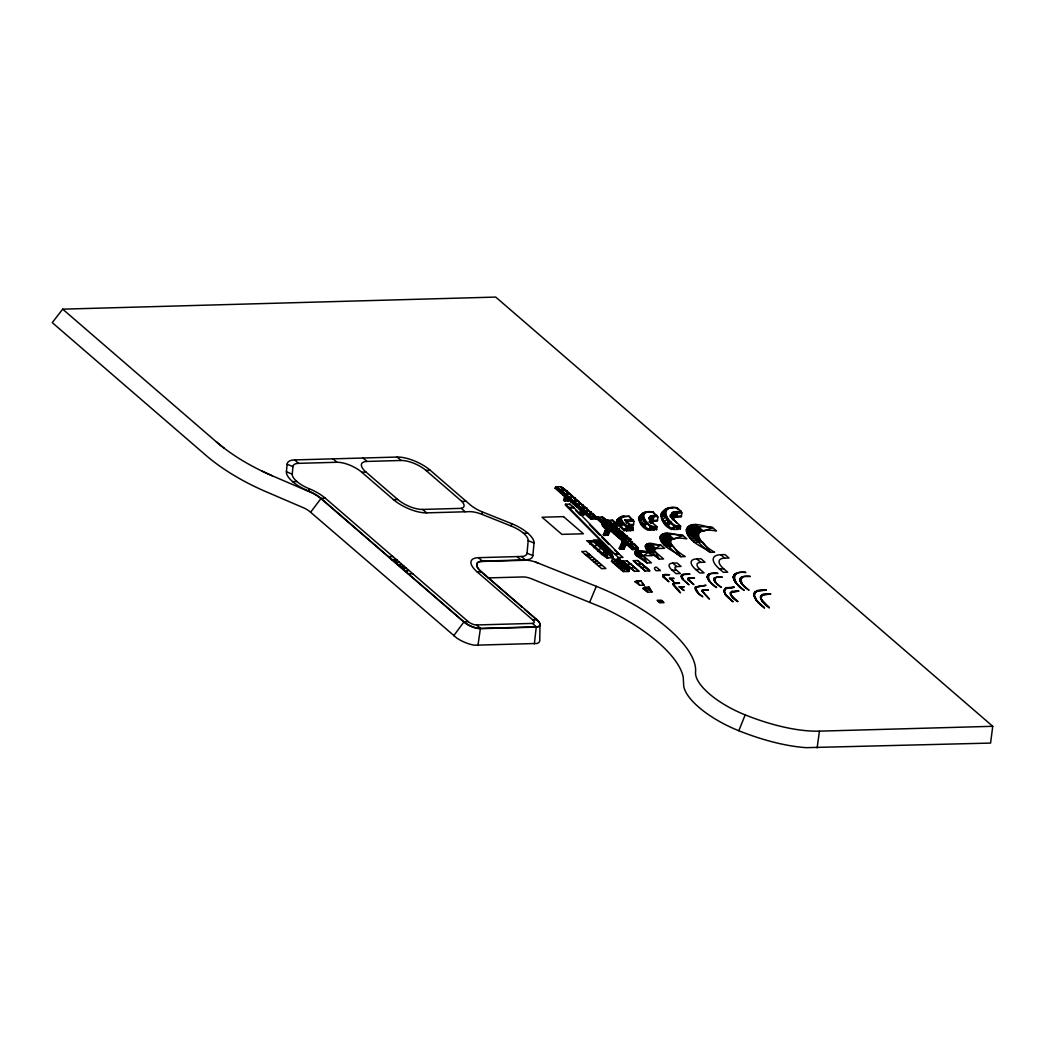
<?xml version="1.0" encoding="UTF-8"?>
<svg xmlns="http://www.w3.org/2000/svg" width="1045" height="1045" viewBox="0 0 1045 1045"><rect width="100%" height="100%" fill="white"/><g stroke="black" fill="none" stroke-linecap="round" stroke-linejoin="round"><path stroke-width="1.5" d="M672.575 518.96L672.601 515.094L673.842 513.787L681.836 512.821L681.353 516.883L674.613 517.379L672.379 519.731M539.991 624.936L539.756 640.637A19.084 7.21 24.7 0 1 537.052 643.459L474.508 645.209A19.084 7.21 24.7 0 1 456.926 638.168L309.385 511.201A12.671 4.794 24.7 0 0 303.899 507.961L265.626 491.529A102.554 38.743 24.7 0 1 206.074 455.463L52.25 322.631L62.687 309.163L495.722 297.08L992.75 726.301L990.582 743.073L806.178 747.658A118.503 44.778 24.7 0 1 738.815 730.742A62.426 23.591 24.7 0 1 683.757 686.447L683.234 677.238A105.78 39.971 24.7 0 0 602.625 607.628L531.487 578.773A12.684 4.794 24.7 0 0 523.088 576.944L488.08 577.911M673.019 518.307L673.098 514.375L672 512.977L672.823 512.337L681.144 511.305L681.836 512.821M649.65 516.661L650.748 518.059L650.669 521.991L651.231 517.693L650.199 516.243C646.476 520.332 655.215 524.355 656.978 526.784L656.587 529.959L654.601 528.247M673.711 517.771L673.842 513.787L672.823 512.337M651.087 521.677L651.871 517.406L650.93 515.916L650.199 516.243M674.613 517.379L674.848 513.356L673.92 511.867M651.636 521.429L652.655 517.223L651.832 515.721L650.93 515.916M286.408 471.791L287.101 464.267A25.38 9.588 24.7 0 1 294.599 459.918L397.178 457.057A25.38 9.588 24.7 0 1 430.253 470.289L470.145 504.748A19.032 7.184 24.7 0 0 482.346 511.906L511.567 523.61A25.38 9.588 24.7 0 1 534.021 543.008L532.872 555.548A25.38 9.588 24.7 0 1 525.374 559.898L482.411 561.1L478.44 557.677A25.38 9.588 24.7 0 0 477.134 571.863L532.715 619.868L537.012 619.75A12.684 4.794 24.7 0 1 536.359 626.843L480.517 628.398A12.684 4.794 24.7 0 1 463.98 621.788L321.063 498.36A19.032 7.184 24.7 0 0 308.863 491.189A25.38 9.588 24.7 0 1 286.408 471.791L292.247 474.143A19.032 7.184 24.7 0 0 309.098 488.681A25.38 9.588 24.7 0 1 325.361 498.243L468.278 621.657A6.348 2.39 24.7 0 0 476.546 624.975L480.517 628.398M292.247 474.143L292.94 466.606A19.032 7.184 24.7 0 1 298.57 463.34L336.921 462.269A19.032 7.184 24.7 0 1 361.727 472.196L393.482 499.628A25.38 9.588 24.7 0 0 426.556 512.86L469.505 511.658A19.032 7.184 24.7 0 1 482.111 514.414L511.345 526.118A19.032 7.184 24.7 0 1 528.182 540.657L534.021 543.008M308.863 491.189L309.098 488.681M482.111 514.414L482.346 511.906M511.345 526.118L511.567 523.61M478.44 557.677L521.403 556.476A19.032 7.184 24.7 0 0 527.033 553.21L528.182 540.657M651.949 592.032L649.023 587.081L644.726 587.199L642.897 588.518L647.652 592.149L651.949 592.032L650.395 589.759L645.549 590.543L644.726 587.199M534.361 643.864L536.242 627.104A12.684 4.794 24.7 0 0 536.895 620.012L524.538 609.353M617.099 528.457L616.798 523.715L612.827 520.279L605.225 520.867L612.827 520.279M629.26 516.282L620.652 516.909L617.843 519.326L619.881 518.673L620.43 518.176L617.164 519.861L621.475 516.543L629.26 516.282L633.923 521.246L633.44 525.295L630.213 525.387M656.978 526.784L651.91 526.275L647.991 530.207C633.962 523.885 637.972 508.68 653.216 512.076L657.88 517.027L657.396 521.089L652.315 521.272M677.056 517.001L676.846 511.423L675.736 517.118L677.16 516.152L681.444 516.034M633.231 519.718L624.649 519.953L633.348 527.451L632.957 530.625L630.566 528.561M672 512.977C669.074 518.647 677.643 522.787 680.608 526.131L680.204 529.306L678.218 527.594M817.138 747.92L819.437 731.147L992.75 726.301M477.944 645.444L480.386 628.672A12.684 4.794 24.7 0 1 463.862 622.049L320.933 498.622A19.032 7.184 24.7 0 0 308.745 491.463L272.379 475.841A96.205 36.353 24.7 0 1 216.511 442.009L62.687 309.163M625.419 538.776L624.858 538.123L625.641 538.319M620.103 560.133L620.077 559.271L618.496 563.582M622.088 561.518L620.194 564.6L621.03 563.921M625.929 565.214L624.701 568.01L619.319 568.166L620.665 565.358M628.097 566.991L626.752 569.786L628.019 566.129M627.993 566.991L628.163 566.259L622.82 566.481C630.266 558.422 614.225 567.657 620.012 560.002M629.9 568.637L618.065 558.095L616.223 561.165L618.039 558.357L629.952 568.637L628.659 571.445L623.29 571.589L611.39 561.309L612.723 558.5L624.636 568.793L623.29 571.589M633.348 527.451L628.293 526.928L624.361 530.86L617.399 524.133L616.511 521.285L617.752 519.339M617.321 519.979L618.758 524.577L624.884 530.194M628.293 526.928C626.464 524.708 618.679 520.763 622.284 517.027M651.91 526.275C643.145 521.977 638.795 509.464 653.216 512.076M652.237 522.722L653.007 523.362C647.182 519.874 652.616 514.741 657.88 517.027M645.301 546.143C647.756 540.409 656.338 545.399 660.571 544.889L664.529 548.325L655.947 548.56L654.066 549.644L655.62 552.113L663.562 558.971L659.264 559.088C654.888 555.065 646.293 552.975 645.301 546.143L654.066 549.644M680.608 526.131L675.54 525.609L671.621 529.541C655.986 522.239 659.016 504.199 677.173 507.87L681.144 511.305M675.54 525.609C665.129 520.384 660.009 504.996 677.173 507.87M659.97 537.3C663.653 528.692 676.52 536.176 682.855 535.419L686.826 538.854C661.067 534.844 670.577 547.476 685.206 556.593L680.909 556.711C674.338 550.676 661.459 547.554 659.97 537.3L670.198 541.388M674.43 520.723L676.637 522.696L673.359 519.065L671.465 513.761M672.379 518.934L673.738 516.948L677.16 516.152L675.266 511.554M686.278 529.893C690.17 519.469 705.27 527.281 712.507 527.516L716.478 530.938C688.146 526.34 698.269 542.76 714.532 552.23L710.234 552.361C702.07 546.182 687.636 541.898 686.278 529.893L697.969 534.57M707.282 576.474L710.091 573.522L717.941 573.378C703.507 570.753 707.857 583.28 716.635 587.564L709.372 581.373L707.347 577.558L707.282 576.474L708.014 576.762M713.866 579.1L716.556 577.01L722.408 577.232C711.005 574.894 714.519 584.181 721.468 587.434L715.198 582.235L713.866 579.1L714.597 579.387M725.334 588.165L723.911 590.556L725.008 594.069L733.015 601.711L725.752 595.506L723.662 590.608L726.471 587.669L734.256 587.277L725.988 588.557L724.394 590.908L724.812 593.09L724.276 590.699L725.883 588.322L734.256 587.277M733.342 576.775C734.452 571.537 741.375 572.386 745.372 572.164L745.869 572.595C728.705 569.747 733.838 585.109 744.236 590.334L736.098 583.241L733.917 579.792L733.342 576.775L734.073 577.075M733.342 598.158C745.346 606.479 728.757 597.544 730.403 592.633L732.258 591.326L731.539 591.64M730.847 593.325L732.663 591.77L738.724 591.13L731.343 592.241L731.121 594.723L732.976 597.309L731.186 595.428L730.403 592.633M739.912 579.413L742.603 576.592L750.336 576.448C736.229 573.862 740.5 586.023 749.069 590.203L741.911 584.116L739.978 580.458L739.912 579.413L740.644 579.701M754.856 597.374L754.372 595.833L757.089 600.914L764.574 607.903L756.436 600.823L753.68 594.344L754.751 591.992L757.39 590.464L766.207 590.164L758.004 590.882L755.444 592.358L754.412 594.644L755.339 592.136L757.912 590.647L766.142 589.929M758.592 602.547C755.822 600.823 752.452 594.984 754.751 591.992M761.909 600.379L761.269 599.19L769.407 607.772L762.262 601.685L760.264 596.982L762.955 594.161L770.674 594.017L762.523 595.023L761.047 598.276L761.1 596.172L762.419 594.801L770.609 593.782M765.462 604.363C762.327 602.625 758.657 596.969 761.857 594.631M625.446 538.737L624.832 538.175L625.563 538.332M611.808 560.904L623.447 571.262M738.815 730.742L745.176 714.884A56.064 21.187 24.7 0 1 695.552 672.039A112.142 42.375 24.7 0 0 596.303 586.323L535.562 562.066M589.746 602.09L596.303 586.323M606.27 529.593L602.168 525.282L602.338 523.336M638.547 554.686L637.881 553.118L638.769 552.178L648.096 552.322L652.067 555.744L636.314 555.496C630.292 548.586 645.614 550.624 648.096 552.322L643.472 555.992L635.713 554.83L638.012 553.837L643.472 555.992L651.414 562.85L647.116 562.968L637.032 556.162L636.314 555.496L638.547 554.686L647.116 562.968L643.472 555.992L637.515 550.846M662.7 575.638L664.816 574.41L669.61 574.724L664.333 574.985L663.431 575.926L668.957 581.817L663.457 577.402L662.7 575.638L663.431 575.926M672.915 583.567L672.875 584.155C684.671 596.813 681.288 594.67 672.627 584.207L673.633 583.149L679.537 583.293L674.26 583.567L673.359 584.508L674.169 583.319L679.472 583.058M681.235 576.161L683.143 574.162L690.013 574.149L683.77 574.567L681.967 576.448L683.299 579.583L689.034 584.795L682.659 579.492L681.235 576.161L681.967 576.448M687.819 578.786L689.687 577.702L694.481 578.016L689.334 578.264L688.55 579.087L693.867 584.664L688.485 580.354L687.819 578.786L688.55 579.087M698.387 593.351C710.143 601.724 694.729 592.828 695.121 588.152L695.683 586.95C726.34 582.117 676.611 589.746 703.847 585.918M696.27 587.081C693.514 588.635 704.944 602.573 695.369 588.1L695.683 586.95M702.606 589.85L701.953 590.725C714.519 604.036 709.215 599.778 701.704 590.791L702.606 589.85L708.379 590.007L703.233 590.268L702.449 591.091L703.141 590.02L708.314 589.772M635.935 546.548L638.299 548.586L637.933 549.383L632.343 549.539L596.617 518.686L597.936 517.197L602.155 520.096L601.058 521.311L597.622 517.876L596.447 518.973L590.869 519.13L555.13 488.276L555.509 487.466L559.584 490.902L560.669 489.687L592.188 517.641L596.486 517.523L595.807 518.986M561.047 493.371L562.275 491.842M561.139 493.462L561.674 492.234M562.328 491.973L562.772 491.215L562.092 491.895M561.087 487.31L560.747 486.67L564.966 489.556L596.486 517.523L565.097 489.556L560.747 486.67L556.449 486.787L555.13 488.276M564.953 490.745L560.747 486.67L596.486 517.523L592.894 513.552L596.486 517.523L592.776 514.088L587.525 514.558L591.235 518.333L555.509 487.466M567.03 491.842L566.86 491.098L567.135 491.712M566.651 491.855L567.2 491.098M565.005 496.806L566.155 495.186M565.881 497.694L566.873 498.556L565.711 501.091L564.64 501.117L563.647 500.255L564.561 496.414M565.11 496.884L566.181 495.278M566.847 494.729L566.063 495.317M564.64 501.117L565.554 497.276M566.442 500.176L568.506 501.012L566.442 500.176L568.101 497.08L573.039 497.276M565.567 504.226L614.969 554.346L619.267 554.229L573.587 507.321L569.865 504.108L565.567 504.226L565.254 504.892L608.974 549.174L618.692 557.56L622.99 557.442L614.473 550.088M567.435 501.038L568.598 498.504M570.622 495.278L570.923 494.612M570.714 498.073L570.505 498.831M569.551 504.774L569.865 504.108M572.307 501.953L571.014 501.992L572.333 500.503M569.225 508.327L573.823 507.57L573.522 508.21M574.894 498.047L575.077 499.027M574.828 498.7L574.841 498.086M573.052 503.742L574.685 501.509L574.241 502.266M574.685 501.509L573.326 502.854M579.048 502.462L579.113 501.378L578.93 502.136M578.865 501.469L579.178 502.397M577.023 507.178L578.159 505.558M578.055 505.48L578.656 504.931L578.342 505.689M578.212 505.689L578.408 505.022M583.188 504.892L582.81 505.48M580.994 510.6L582.627 508.353L582.313 509.111M580.445 510.13L579.531 513.97L581.595 514.806L582.757 512.272M582.183 509.124L582.378 508.458M580.524 514.832L581.438 510.992M584.547 508.693L584.834 507.23L580.001 507.361L578.956 508.837L580.249 508.81M584.22 512.233L582.927 512.272L584.351 510.26M583.306 514.754L584.39 514.728L582.313 513.892L583.306 514.754L584.482 512.22M586.493 508.993L587.159 508.327L587.12 509.255M586.611 508.993L587.159 508.327M584.86 513.944L585.931 512.337M584.965 514.022L586.023 512.416M586.14 512.546L586.598 511.789M590.843 512.416L591.026 511.658L590.908 513.069M590.582 512.429L590.725 511.802M592.894 514.414L596.826 518.176L590.804 513.069M590.869 519.13L591.235 518.333M591.509 519.117L592.188 517.641L588.322 513.683L556.449 486.787L587.525 514.558L592.188 517.641L556.449 486.787L560.669 489.687M589.093 541.571L588.1 540.722L589.236 540.761M606.427 521.168L601.92 517.745L602.233 517.079L606.335 520.501L602.233 517.079L597.936 517.197L629.012 544.981L633.662 548.063L637.959 547.933L637.293 549.409M602.625 523.872L604.35 521.716L603.174 522.683M604.01 521.729L603.592 522.173M595.689 540.892L596.003 540.226L607.903 550.506L607.602 551.172M606.165 523.571L606.688 522.147L605.747 524.067M608.125 522.278L608.438 521.599M608.373 522.265L608.686 521.507L608.503 522.265M606.596 527.307L608.321 525.152M610.136 526.993L610.659 525.583L606.139 534.465L607.132 535.327L610.071 528.914L608.36 528.966L605.408 535.367L604.337 535.406L603.344 534.544L606.296 528.143L606.048 526.837M607.916 525.818L608.229 525.06M604.337 535.406L607.289 528.992L607.04 527.686M610.175 523.937L611.09 522.03L610.371 523.362L630.422 540.422M609.901 530.821L610.202 530.155L610.175 530.965M612.657 524.943L612.514 525.557M607.132 535.327L608.203 535.288L609.98 531.422L607.916 530.599M610.567 530.729L611.939 528.587M610.933 529.933L611.887 528.626M611.599 529.031L612.2 528.496L611.508 529.162M614.146 527.372L615.061 525.452M615.152 525.544L614.342 526.798M614.473 528.012L614.408 527.359M612.501 532.401L614.63 529.005L614.107 530.429M589.929 544.21L593.847 540.278L598.145 540.16L610.829 551.081L613.324 557.716L606.884 557.886L601.829 554.49L587.029 540.748L592.476 540.983L604.376 551.264L605.46 551.237L605.146 551.904L609.209 551.133L607.694 553.667M606.609 549.605L605.617 551.734L607.602 553.445M616.171 529.123L616.628 528.365L616.445 529.123M615.975 529.044L616.328 528.509M614.434 534.073L615.505 532.467M614.525 534.165L616.171 531.918L615.583 532.676M615.714 532.676L615.858 532.062M619.032 528.888L618.117 530.795L619.123 528.966M606.466 556.58L607.432 556.476M608.948 551.355L607.641 553.38M606.714 556.789L588.165 540.801L593.547 540.944L592.476 540.983M608.281 554.32L609.744 551.107L610.829 551.081L610.058 550.441L605.76 550.571L601.829 554.49M617.791 534.348L618.601 532.441L616.472 535.837L617.752 535.798M620.142 532.558L620.599 531.8L620.416 532.545M619.946 532.467L620.299 531.931M618.405 537.496L620.129 535.34M618.496 537.587L620.234 535.432L619.58 536.02M622.075 534.23L622.885 532.31M622.219 534.217L623.042 532.349M621.618 537.783L622.559 535.863L621.762 537.77M626.255 530.586L627.183 527.843L627.679 528.261L626.504 530.795L624.518 529.083M624.009 535.981L624.57 535.223M624.257 535.981L624.218 535.236L624.387 535.981M626.504 530.795L630.801 530.677L631.964 528.143L631.115 527.686L630.135 529.815L627.64 527.02M623.251 541.819L624.244 542.682L621.292 549.082L620.221 549.121L619.228 548.259L622.167 541.859L621.932 540.539M623.538 539.403L622.376 540.931L624.1 538.776M629.299 527.66L627.379 525.883M613.389 563.085L615.139 559.415L620.221 559.402M620.221 549.121L623.16 542.708L622.911 541.401M626.046 537.653L626.974 535.745L626.19 537.653M630.801 527.607L628.933 525.883L630.866 527.607M624.871 544.275L623.8 544.314L625.864 545.137L624.087 549.004L623.016 549.043L622.023 548.181L626.425 539.298M631.467 527.712L630.161 529.75M625.72 541.205L626.53 539.285M616.694 561.936L615.361 564.731L615.662 564.065M623.016 549.043L625.955 542.629M627.98 539.416L628.463 538.867M628.215 539.403L628.541 538.645M626.347 544.354L628.071 542.198L626.438 544.445M627.627 542.969L627.823 542.303M617.216 566.39L619.019 563.046M617.412 566.508L618.718 562.811M630.827 539.168L630.017 541.088L630.945 539.168M629.808 544.105L633.662 548.063L629.808 544.105L633.662 548.063L632.996 549.526M632.186 542.838L632.512 542.081L631.846 542.76L632.578 543.1M632.251 542.172L632.329 542.825M622.637 567.004L621.239 569.812M632.343 549.539L633.361 548.729L628.855 545.307L629.43 544.641L634.263 544.497L637.959 547.933L606.453 519.979L602.233 517.079L637.959 547.933L634.367 543.975L637.959 547.933L602.233 517.079L606.583 520.828L601.633 520.645L597.936 517.197L629.939 544.092M648.579 529.083L650.447 529.475M651.296 527.607L650.8 527.176L650.134 530.142L654.431 530.024L655.594 527.49L652.145 526.928L650.134 530.142M649.885 529.933L648.854 529.227M653.765 529.162L651.27 526.353M653.843 529.371L654.745 527.02L655.594 527.49M655.097 527.059L653.791 529.083M673.293 528.992L673.764 529.488L674.43 526.523L673.267 529.057L672.484 528.561M674.587 526.366L675.71 526.118L678.362 528.692M673.764 529.488L678.061 529.358L678.727 526.393L677.421 528.43M617.007 560.486L628.972 570.779L628.123 571.458L612.853 558.239L624.766 568.519M649.023 587.081L648.266 588.374L649.676 588.479L650.33 590.412M639.514 581.229L640.898 580.628L644.007 585.174L639.71 585.291L634.955 581.66L640.898 580.628M639.853 581.529L635.425 581.647M640.102 515.655C636.888 521.468 645.183 526.118 648.514 529.528M453.687 635.739L463.862 622.049M310.639 512.194L320.933 498.622M602.952 526.549L603.54 525.922L604.807 527.202L604.284 527.882L602.573 523.649L601.959 524.198M593.9 547.632L597.818 543.713L602.887 544.223M597.858 551.068L601.789 547.136L606.858 547.658M667.65 526.118L671.569 522.186L668.134 520.972L664.189 515.525L663.941 511.109L664.698 509.999L666.396 510.065M620.325 527.372L624.322 523.506M619.176 526.314L623.356 522.604M642.335 525.204L646.502 521.494L646.568 523.545L644.02 526.771L642.884 524.551L647.939 522.84M618.183 525.204L622.559 521.716M640.938 523.649L645.314 520.175M663.666 522.095L668.042 518.62M617.399 524.133L620.247 521.233L621.932 520.867M639.84 522.147L642.688 519.247L644.373 518.882M662.269 520.162L665.116 517.262L666.788 516.896M616.863 523.101L619.763 520.305L621.501 520.044M639.083 520.723L641.983 517.915L643.72 517.654M661.289 518.32L664.189 515.525L665.926 515.263M616.563 522.147L619.489 519.443L621.252 519.274M638.665 519.378L641.604 516.674L643.367 516.517M660.753 516.609L663.679 513.905L665.443 513.735M616.511 521.285L620.025 517.379L621.736 517.445M638.599 518.163L642.375 513.696L644.086 513.761M660.662 515.041L663.601 512.429L665.365 512.337M618.758 518.934L621.475 516.543L623.016 516.7M616.707 520.514L619.633 517.98L621.383 517.967M638.874 517.092L641.8 514.545L643.55 514.545M661.015 513.657L663.941 511.109L665.691 511.109M661.825 512.468L665.861 509.098L667.494 509.215M561.766 492.326L562.876 491.307M570.047 498.622L568.976 500.228L570.152 498.7M582.065 508.993L581.255 509.712M627.679 528.261L628.515 527.581L631.964 528.143M618.849 563.046L624.192 562.837M623.225 566.403L628.11 566.73M674.926 526.941L679.002 526.171L679.224 526.824M639.501 516.178L643.851 514.022M636.836 564.13L642.126 563.856L649.611 570.857L645.314 570.975L633.401 560.695L637.698 560.577L649.611 570.857L646.097 567.278L640.807 567.566M760.055 604.48L764.235 607.785M764.901 604.363L769.068 607.654M643.367 588.505L644.19 588.139M643.642 588.505L644.465 588.126M624.152 568.023L625.001 567.344M732.375 597.27L733.89 598.158L732.885 597.165M758.082 602.638L760.251 604.35M635.987 581.634L636.849 581.294M636.536 581.621L637.398 581.281M637.084 581.608L637.959 581.268M616.903 560.825L628.659 571.445M628.345 571.315L616.694 560.76M665.273 510.3C655.372 514.741 667.246 525.465 672.144 528.875M663.053 511.514L667.415 508.419L668.957 508.575M669.636 520.384L665.469 524.094L668.173 525.439L668.134 520.972L674.169 526.314M603.54 525.922L605.734 525.073M649.167 552.283L655.62 552.113L659.264 559.088L649.807 549.918L648.462 546.77L650.264 544.889L660.571 544.889L655.947 548.56L649.99 543.413M637.032 556.162L639.422 555.574M732.036 591.365L738.724 591.13M665.769 546.522L673.293 546.313L680.909 556.711C665.73 547.058 654.209 529.893 682.855 535.419L673.947 539.207L666.997 533.211M694.024 542.185L702.619 541.95L710.234 552.361C693.815 540.905 680.256 522.604 712.507 527.516L703.598 531.304L695.656 524.446M683.508 586.728C685.964 587.682 673.725 587.029 683.939 586.911M635.242 554.19L638.012 553.837L634.707 552.478L643.472 555.992L636.732 550.911L639.749 552.021M683.639 590.125C670.067 579.492 692.678 597.635 680.047 587.016M480.7 561.492L527.033 560.198M657.187 515.512L651.832 515.721L653.582 517.157L653.099 521.207L652.38 520.436L650.408 521.573L650.434 518.516L649.298 517.184M663.967 544.837L672.327 545.412M646.973 550.062L654.732 551.211M643.302 515.472L641.539 515.551L642.688 519.247L650.539 526.967M621.213 518.581L619.45 518.66L620.247 521.233L626.909 527.634M691.62 539.952L701.169 540.605M363.033 458.01L367.004 461.433L401.149 460.479A19.032 7.184 24.7 0 1 425.955 470.407L461.877 501.43L466.174 501.313M361.727 472.196L366.024 472.079L397.779 499.51A19.032 7.184 24.7 0 0 422.585 509.437L426.556 512.86M425.955 470.407L430.253 470.289M292.6 481.64L296.898 481.51M564.992 490.092L560.159 490.223L556.449 486.787L592.188 517.641L588.466 513.683M321.063 498.36L325.361 498.243M393.482 499.628L397.779 499.51M564.365 495.095L563.072 495.134L564.13 493.645L569.081 493.841M567.526 497.76L567.043 498.556L568.336 498.517M575.142 497.956L574.489 498.622L575.207 498.974M563.647 500.255L565.711 501.091M572.072 500.503L576.971 501.025L574.933 499.366M422.585 509.437L461.25 508.353L465.221 511.776M576.278 505.375L574.985 505.414L576.043 503.938L580.981 504.134M578.447 505.689L577.284 506.289M569.29 507.439L573.587 507.321M583.972 510.796L588.923 510.979M657.501 520.24L652.38 520.436L653.582 517.157L652.89 515.629M633.923 521.246L626.399 521.455L624.649 519.953M606.505 522.487L626.36 539.625M610.959 522.448L630.684 539.507M610.672 522.696L630.448 540.004M610.803 522.787L630.579 540.095M617.242 527.895L612.501 523.832L616.798 523.715M628.202 524.603L633.544 524.459M605.839 525.504L604.559 525.544L605.604 524.067L610.554 524.263M617.49 525.243L614.264 525.322L612.501 523.832M608.02 525.818L606.858 526.419M611.273 527.451L616.472 527.268M523.532 533.29L527.829 533.159M613.546 530.925L618.496 531.121M603.344 534.544L605.408 535.367M619.215 534.308L622.467 534.544M628.633 538.737L627.875 539.324L628.607 539.677M621.723 539.22L620.443 539.259L621.488 537.783L626.438 537.966M587.029 540.748L598.916 540.801L598.145 540.16M593.534 540.644L594.605 540.618M597.844 540.827L598.916 540.801M625.968 540.461L606.152 523.323M625.459 541.205L630.409 541.401M624.884 541.885L624.401 542.682L625.694 542.655M619.228 548.259L621.292 549.082M622.023 548.181L624.087 549.004M638.299 548.586L635.373 546.313M388.544 556.645L392.842 556.528M392.019 559.637L396.316 559.519M392.267 559.859L396.564 559.741M585.226 554.516L589.524 554.399M392.515 560.068L396.813 559.95M585.474 554.725L589.772 554.608M396.8 560.133L394.213 561.439M585.722 554.947L590.02 554.83M614.734 554.111L619.032 553.994M590.007 554.908L589.419 555.457M395.572 560.603L396.682 560.891L395.519 559.545M589.432 555.365L589.014 555.783M394.997 561.06L395.99 561.348M587.421 556.306L589.197 556.214M399.085 562.014L398.511 562.563M592.293 556.88L591.705 557.429M396.499 563.412L398.432 562.119M589.707 558.278L591.64 556.985M720.723 554.712L725.021 554.595L728.992 558.03L724.694 558.148L720.723 554.712A25.38 9.588 24.7 0 0 719.417 568.911L723.388 572.333L727.686 572.216L723.715 568.793L719.417 568.911M401.371 563.986L400.509 564.013L401.241 564.822L400.144 564.548M593.351 559.415L594.448 559.702L593.717 558.879L594.579 558.853L591.979 560.251M399.569 565.005L400.562 565.293M398.785 565.384L400.718 564.091M615.035 559.754L620.299 559.597L619.071 562.275M403.657 565.959L402.795 565.972L403.527 566.795L402.429 566.521M403.644 566.037L401.646 566.899L402.194 567.278M596.865 560.825L596.003 560.851L596.734 561.674L594.265 562.223M611.913 560.629L623.656 570.923M401.855 566.978L402.834 567.265M622.663 560.995L626.961 560.878L638.874 571.158L634.576 571.275L622.663 560.995L634.576 571.275M696.767 558.918L701.064 558.801L705.035 562.236L700.738 562.354L696.767 558.918A19.032 7.184 24.7 0 0 695.787 569.564L699.758 573L704.056 572.882L700.085 569.447L695.787 569.564M401.058 567.357L402.364 567.709M405.943 567.931L405.355 568.467M599.138 562.798L598.55 563.346M403.344 569.329L405.29 568.036M596.551 564.196L598.485 562.902M408.216 569.891L407.367 569.917L408.086 570.74L406.988 570.466M408.216 569.982L405.63 571.302M626.099 564.431L631.467 564.287M672.81 563.137L677.108 563.007L681.079 566.442L676.781 566.56L672.81 563.137A12.684 4.794 24.7 0 0 672.157 570.23L676.128 573.653L680.426 573.535L676.455 570.113L672.157 570.23M600.196 565.332L601.293 565.619L600.561 564.796L601.424 564.77L598.837 566.168M406.414 570.923L407.406 571.197M628.62 566.129L622.82 566.481L624.27 563.033M619.633 567.5L619.868 568.153M408.399 573.783L412.697 573.666M477.134 571.863L481.431 571.746L537.012 619.75M630.07 567.866L635.438 567.709M621.383 569.943L622.689 566.233M669.78 578.695L674.077 578.577L673.581 578.146L669.283 578.277L673.79 581.686L669.819 578.251M634.955 581.66L636.81 581.608M679.211 586.846L683.691 586.702M644.203 588.479L642.897 588.518L649.676 588.479M658.428 601.515L662.726 601.384L664.006 602.651L659.708 602.769L657.109 600.313L661.407 600.196L662.726 601.384M463.98 621.788L468.278 621.657M476.546 624.975L532.388 623.408L536.359 626.843M480.386 628.672L536.242 627.104M662.465 543.178L671.53 544.523M674.43 526.523L671.948 528.208M649.807 527.163L650.8 527.176M627.183 527.843L626.177 527.816L625.197 529.959L624.453 529.306M596.408 540.761L592.397 540.605L593.142 541.245M689.622 537.731L699.967 539.272M644.909 513.121L643.263 513.004L640.467 515.433L644.452 512.494L645.993 512.651M661.302 541.558L670.903 543.661M645.653 547.959L654.209 550.375M634.916 553.576L638.012 553.837L634.733 553.001M678.727 526.393L677.395 528.496L675.436 526.719M607.576 520.567L606.022 520.41L608.53 520.41L607.236 520.214M688.067 535.589L699.04 537.992M670.759 508.17L669.322 507.988L672.875 507.988L671.582 507.805M645.914 512.154L648.919 512.194M622.48 516.321L623.917 516.491M623.63 516.217L624.975 516.413M651.571 551.695L647.965 551.172L649.807 549.918L646.189 548.991L648.749 548.233L645.353 547.005L648.462 546.77L645.496 545.372L648.984 545.634L654.327 549.082M660.492 540.03L670.472 542.851M636.052 551.068L638.769 552.178L635.099 551.629L643.472 555.992M638.129 552.544L634.824 552.021L637.881 553.118M686.97 533.538L698.387 536.764M735.144 581.934L735.811 582.052M741.297 583.267L741.963 583.384M735.445 582.365L736.111 582.483M741.597 583.672L742.263 583.802M735.758 582.783L736.425 582.914M708.719 580.458L709.385 580.589M714.884 581.804L715.551 581.934M709.059 580.929L709.725 581.059M682.372 579.048L683.038 579.165M660.035 538.593L670.237 542.081M734.805 581.477L735.497 581.621M740.983 582.823L741.663 582.979M708.405 580.027L709.085 580.171M714.571 581.373L715.263 581.529M682.098 578.603L682.777 578.747M688.211 579.936L688.903 580.093M663.157 576.931L663.836 577.075M686.382 531.631L698.034 535.615M734.139 580.223L734.844 580.393M734.361 580.628L735.066 580.811M734.583 581.033L735.275 581.216M707.948 579.165L708.641 579.335M714.362 580.968L715.054 581.138M708.183 579.609L708.876 579.779M681.81 578.159L682.516 578.329M740.552 582.013L741.258 582.196M740.761 582.405L741.467 582.587M635.504 551.303L638.769 552.178M733.917 579.792L734.622 579.988M740.33 581.595L741.049 581.804M707.726 578.747L708.432 578.943M714.14 580.563L714.858 580.759M681.392 576.984L682.111 577.18M681.471 577.349L682.176 577.545M681.536 577.702L682.241 577.911M687.95 579.518L688.668 579.727M662.791 576.095L663.51 576.291M662.857 576.461L663.575 576.657M652.224 544.602L648.671 543.531L654.967 548.703M645.954 544.719L648.984 545.634L646.633 544.184L650.264 544.889L647.547 543.792M733.551 578.616L734.269 578.839M733.668 578.995L734.387 579.23M740.213 581.216L740.931 581.438M733.786 579.387L734.504 579.609M707.465 577.937L708.196 578.172M707.596 578.355L708.327 578.59M714.022 580.184L714.741 580.406M660.27 536.137L670.354 540.774M733.42 578.212L734.152 578.46M739.978 580.458L740.696 580.707M740.082 580.824L740.814 581.072M707.347 577.558L708.079 577.807M713.905 579.792L714.636 580.04M681.314 576.566L682.032 576.814M687.884 579.152L688.603 579.4M686.683 528.352L698.204 533.642M733.355 577.153L734.086 577.415M739.938 579.766L740.657 580.04M733.381 577.493L734.112 577.767M733.394 577.846L734.126 578.12M739.951 580.106L740.683 580.367M707.308 576.827L708.04 577.088M713.879 579.452L714.61 579.714M707.334 577.206L708.053 577.467M660.936 535.158L670.707 540.252M527.033 553.21L532.872 555.548M287.101 464.267L292.94 466.606M687.571 527.046L698.739 532.859M661.968 534.361L671.256 539.821M681.379 575.86L682.098 576.161M733.577 575.834L734.308 576.148M740.069 578.799L740.8 579.113M733.499 576.148L734.23 576.461M739.991 579.1L740.722 579.413M733.42 576.448L734.152 576.762M707.452 575.821L708.183 576.135M707.374 576.161L708.092 576.461M713.944 578.799L714.662 579.1M261.89 471.047L272.549 475.919M733.668 575.508L734.387 575.847M740.147 578.486L740.879 578.825M707.543 575.508L708.262 575.834M714.022 578.486L714.741 578.812M681.51 575.56L682.228 575.886M687.937 578.512L688.655 578.839M662.857 575.325L663.562 575.651M688.942 525.988L699.562 532.218M663.327 533.76L671.987 539.507M734.217 574.711L734.922 575.05M734.034 574.972L734.74 575.312M740.513 577.963L741.219 578.316M740.33 578.225L741.049 578.564M733.851 575.233L734.57 575.573M707.909 574.959L708.628 575.299M714.205 578.225L714.911 578.577M707.726 575.246L708.432 575.586M681.654 575.246L682.359 575.599M672.758 527.973L674.077 528.809M628.149 528.104L627.327 527.686L630.801 530.677M625.498 529.279L626.817 530.128M625.223 529.88L626.007 530.377M734.4 574.423L735.105 574.789M740.696 577.702L741.388 578.068M708.092 574.685L708.797 575.05M714.375 577.963L715.08 578.329M681.784 574.946L682.49 575.312M688.067 578.225L688.773 578.59M663 574.998L663.693 575.364M690.771 525.191L700.659 531.748M735.249 573.783L735.928 574.149M741.232 577.284L741.911 577.663M734.975 573.992L735.654 574.371M740.97 577.48L741.65 577.859M734.7 574.201L735.38 574.58M708.68 574.241L709.359 574.619M714.649 577.754L715.342 578.12M708.379 574.476L709.059 574.854M682.124 574.75L682.803 575.129M665.025 533.381L672.889 539.298M735.536 573.548L736.202 573.94M741.519 577.062L742.172 577.454M708.954 574.018L709.62 574.41M714.924 577.532L715.59 577.924M682.463 574.554L683.13 574.946M688.394 578.042L689.047 578.421M663.353 574.789L664.019 575.181M693.018 524.668L702.018 531.435M637.698 560.577L649.611 570.857M629.43 544.641L633.662 548.063L597.936 517.197L629.56 544.628M216.393 441.904L224.192 448.214M641.343 567.553L645.314 570.975L633.401 560.695L637.293 563.986M564.862 490.092L560.747 486.67L564.013 489.478M652.158 522.578L651.27 521.821L653.007 523.362M677.369 508.967L678.114 509.607M679.603 510.9L680.347 511.541M678.309 526.928L680.295 528.639M674.09 525.935L678.061 529.358M653.412 513.173L654.157 513.813M655.646 515.107L656.391 515.747M654.679 527.581L656.665 529.306M652.08 526.771L654.745 529.358M733.812 598.027L737.77 601.45M650.957 527.02L654.431 530.024M732.937 601.58L727.594 596.93L724.694 592.907M629.456 517.379L630.2 518.02M631.689 519.313L632.434 519.953M629.756 525.779L631.742 527.49M630.566 527.829L633.035 529.959M628.45 527.438L631.115 530.011M613.023 521.377L616.184 525.047M635.569 547.345L637.933 549.383M596.982 517.889L632.708 548.743M607.367 528.117L608.36 528.966M594.096 516.935L596.447 518.973M678.806 590.255L673.241 584.299M606.296 528.143L607.289 528.992M622.167 541.859L623.16 542.708M604.807 527.202L606.792 528.927M606.204 530.651L607.197 531.5L605.12 530.677M622.075 544.354L623.068 545.216L621.004 544.393M564.809 497.72L565.802 498.583M580.693 511.436L581.686 512.298M607.21 534.439L608.203 535.288M633.401 560.695L645.314 570.975M626.961 560.878L638.874 571.158M606.231 548.56L609.209 551.133M593.847 540.278L605.76 550.571M605.93 551.068L611.73 556.358L612.801 556.332L610.515 553.589M616.85 560.499L628.763 570.779M605.303 551.747L612.252 557.743L609.744 551.107M604.977 555.287L607.955 557.86L605.46 551.237M588.988 554.412L589.746 554.83M587.381 554.451L588.139 554.882M585.762 554.503L586.532 554.921M521.403 556.476L525.374 559.898M517.105 556.593L521.076 560.029M397.178 457.057L401.149 460.479M522.069 607.21L479.851 570.674M332.95 458.846L336.921 462.269M294.599 459.918L298.57 463.34M394.435 559.571L395.206 560.002M392.829 559.624L393.599 560.042M673.228 519.391L674.221 520.253M650.473 520.946L651.466 521.808M672.288 518.098L673.359 519.065M649.846 520.083L650.917 521.05M651.401 523.401L650.369 522.448L650.669 523.166M671.648 516.87L672.771 517.941M649.415 519.26L650.539 520.332M642.166 583.345L644.007 585.174M671.282 515.734L672.431 516.896M649.18 518.503L650.33 519.665M575.795 510.535L580.341 515.211M589.419 524.538L599.647 535.053M601.92 537.378L608.726 544.38M671.23 514.689L672.379 515.943M649.141 517.797L650.29 519.052M611.39 555.404L613.324 557.716M649.245 521.416L649.859 522.278L649.52 521.507M647.652 592.149L645.379 588.596M636.601 580.746L639.71 585.291M626.817 523.075L626.02 521.298L626.595 522.983M703.742 593.129L702.318 590.882M670.668 517.066L670.25 516.152L670.616 517.34M670.185 515.067L670.616 516.021M604.376 551.264L606.884 557.886M571.106 495.604L571.171 494.52L571.014 495.513M760.93 598.08L761.387 599.373M754.294 594.435L754.49 596.029M819.437 731.147A112.142 42.375 24.7 0 1 745.176 714.884M525.256 560.172A19.032 7.184 24.7 0 1 537.848 562.928M481.314 572.02A19.032 7.184 24.7 0 1 482.294 561.374M366.024 472.079A19.032 7.184 24.7 0 1 367.004 461.433M461.877 501.43A15.27 5.774 24.7 0 1 461.25 508.353M532.715 619.868A6.348 2.39 24.7 0 1 532.388 623.408M481.431 571.746A19.032 7.184 24.7 0 1 482.411 561.1M700.085 569.447A12.684 4.794 24.7 0 1 700.738 562.354M723.715 568.793A19.032 7.184 24.7 0 1 724.694 558.148M676.455 570.113A6.348 2.39 24.7 0 1 676.781 566.56M563.529 516.635L542.055 517.236L561.896 534.374L583.384 533.773L563.529 516.635M606.374 522.813L626.255 540.213L606.374 522.813M586.049 551.394L581.751 551.512L601.606 568.663L605.904 568.532L586.049 551.394M660.349 570.557L656.051 570.674A6.348 2.39 24.7 0 1 656.378 567.135L660.349 570.557"/></g></svg>
